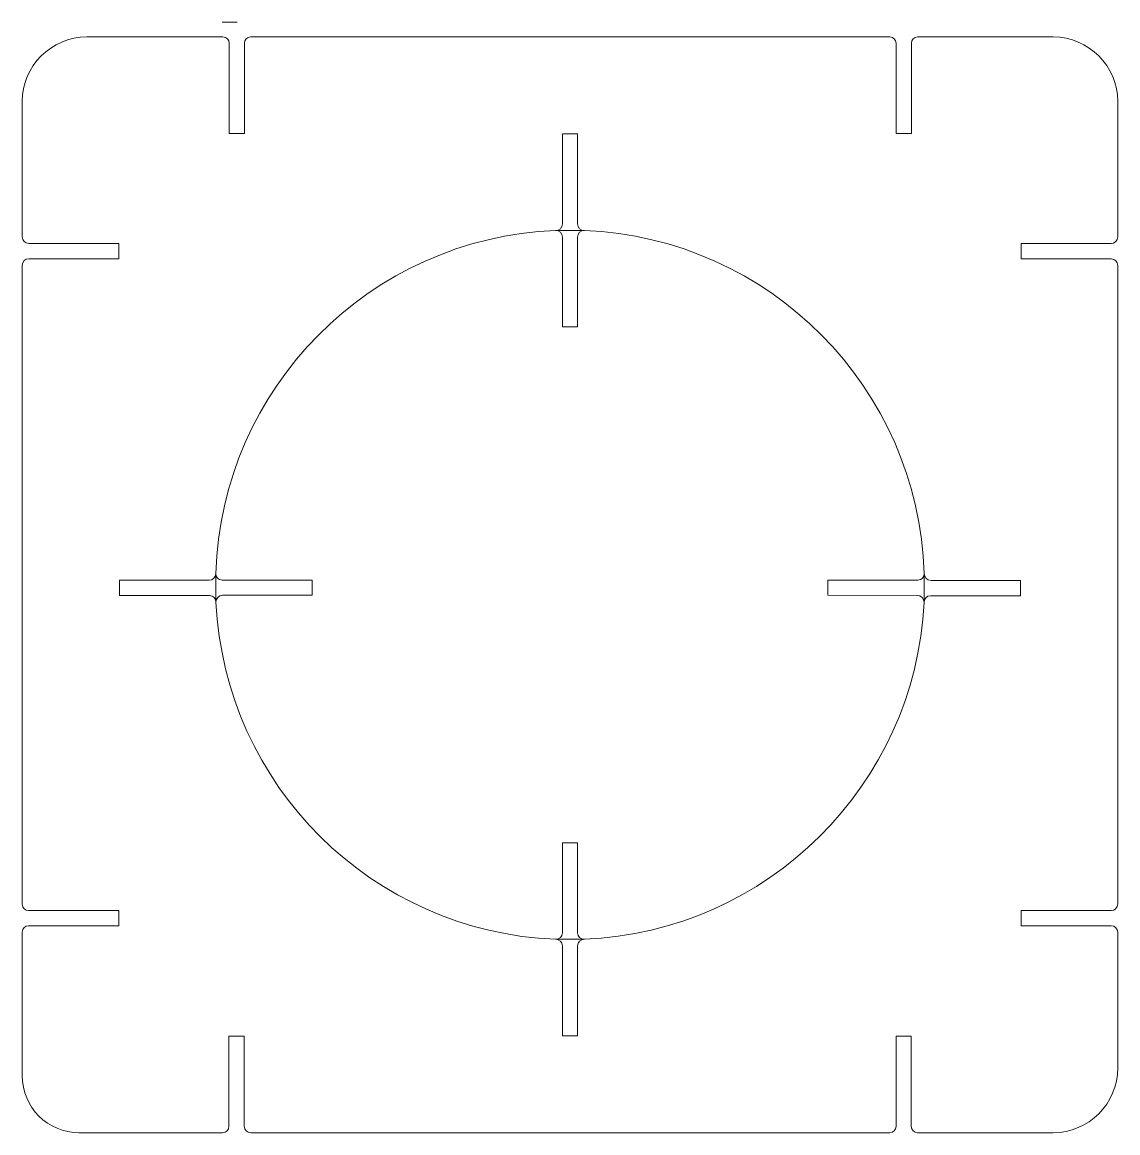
# Model space of a CAD drawing. Header units: inches. Extents: x -2.6 to 14.4, y -12.7 to 4.6.
import ezdxf

# ---------------------------------------------------------------- set-up
doc = ezdxf.new("R2010")
doc.units = ezdxf.units.IN
doc.header["$MEASUREMENT"] = 0
doc.layers.add('Layer 2', color=7, linetype='Continuous')

msp = doc.modelspace()

# ---------------------------------------------------------------- linework, layer by layer
at = {"layer": 'Layer 2', "color": 178, "lineweight": 5, "true_color": 0x010101}
msp.add_lwpolyline([(0.461, 4.578), (0.697, 4.578)], dxfattribs=at)
at = {"layer": 'Layer 2', "color": 240, "lineweight": 5, "true_color": 0xed1c24}
for points, knots in [([(12.86, 1.143), (13.145, 1.143), (13.985, 1.143), (14.255, 1.143), (14.313, 1.143), (14.36, 1.19), (14.36, 1.248), (14.36, 1.248), (14.36, 3.347), (14.36, 3.347), (14.36, 3.898), (13.91, 4.349), (13.358, 4.349), (13.358, 4.349), (11.253, 4.349), (11.253, 4.349), (11.2, 4.349), (11.157, 4.306), (11.157, 4.253), (11.157, 4.253), (11.157, 2.849), (11.157, 2.849), (11.157, 2.849), (10.921, 2.849), (10.921, 2.849), (10.921, 2.849), (10.921, 4.253), (10.921, 4.253), (10.921, 4.306), (10.878, 4.349), (10.825, 4.349), (10.825, 4.349), (0.904, 4.349), (0.904, 4.349), (0.851, 4.349), (0.808, 4.305), (0.808, 4.252), (0.808, 4.252), (0.808, 2.849), (0.808, 2.849), (0.808, 2.849), (0.572, 2.849), (0.572, 2.849), (0.572, 2.849), (0.572, 4.252), (0.572, 4.252), (0.572, 4.305), (0.528, 4.349), (0.475, 4.349), (0.475, 4.349), (-1.638, 4.349), (-1.638, 4.349), (-2.189, 4.349), (-2.64, 3.898), (-2.64, 3.347), (-2.64, 3.347), (-2.64, 1.246), (-2.64, 1.246), (-2.64, 1.191), (-2.594, 1.145), (-2.539, 1.145), (-2.539, 1.145), (-1.14, 1.145), (-1.14, 1.145), (-1.14, 1.145), (-1.14, 0.909), (-1.14, 0.909), (-1.14, 0.909), (-2.539, 0.909), (-2.539, 0.909), (-2.594, 0.909), (-2.64, 0.864), (-2.64, 0.808), (-2.64, 0.808), (-2.64, -9.106), (-2.64, -9.106), (-2.64, -9.16), (-2.596, -9.204), (-2.542, -9.204), (-2.542, -9.204), (-1.14, -9.204), (-1.14, -9.204), (-1.14, -9.204), (-1.14, -9.44), (-1.14, -9.44), (-1.14, -9.44), (-2.542, -9.44), (-2.542, -9.44), (-2.596, -9.44), (-2.64, -9.484), (-2.64, -9.538), (-2.64, -9.538), (-2.64, -11.768), (-2.64, -11.768), (-2.64, -12.254), (-2.242, -12.651), (-1.756, -12.651), (-1.756, -12.651), (0.469, -12.651), (0.469, -12.651), (0.524, -12.651), (0.569, -12.607), (0.569, -12.551), (0.569, -12.551), (0.569, -11.151), (0.569, -11.151), (0.569, -11.151), (0.805, -11.151), (0.805, -11.151), (0.805, -11.151), (0.805, -12.549), (0.805, -12.549), (0.805, -12.606), (0.851, -12.651), (0.908, -12.651), (0.908, -12.651), (10.821, -12.651), (10.821, -12.651), (10.875, -12.651), (10.919, -12.608), (10.919, -12.554), (10.919, -12.554), (10.919, -11.151), (10.919, -11.151), (10.919, -11.151), (11.155, -11.151), (11.155, -11.151), (11.155, -11.151), (11.155, -12.554), (11.155, -12.554), (11.155, -12.608), (11.199, -12.651), (11.252, -12.651), (11.252, -12.651), (13.356, -12.651), (13.356, -12.651), (13.908, -12.651), (14.36, -12.2), (14.36, -11.647), (14.36, -11.647), (14.36, -9.972), (14.36, -9.541), (14.36, -9.485), (14.315, -9.44), (14.26, -9.44), (14.26, -9.44), (12.86, -9.44), (12.86, -9.44), (12.86, -9.44), (12.86, -9.204), (12.86, -9.204), (12.86, -9.204), (14.257, -9.204), (14.257, -9.204), (14.314, -9.204), (14.36, -9.158), (14.36, -9.101), (14.36, -9.101), (14.36, 0.804), (14.36, 0.804), (14.36, 0.861), (14.314, 0.907), (14.258, 0.907), (14.258, 0.907), (12.86, 0.907), (12.86, 0.907), (12.86, 0.907), (12.86, 1.143), (12.86, 1.143)], [0, 0, 0, 0, 1, 1, 1, 2, 2, 2, 3, 3, 3, 4, 4, 4, 5, 5, 5, 6, 6, 6, 7, 7, 7, 8, 8, 8, 9, 9, 9, 10, 10, 10, 11, 11, 11, 12, 12, 12, 13, 13, 13, 14, 14, 14, 15, 15, 15, 16, 16, 16, 17, 17, 17, 18, 18, 18, 19, 19, 19, 20, 20, 20, 21, 21, 21, 22, 22, 22, 23, 23, 23, 24, 24, 24, 25, 25, 25, 26, 26, 26, 27, 27, 27, 28, 28, 28, 29, 29, 29, 30, 30, 30, 31, 31, 31, 32, 32, 32, 33, 33, 33, 34, 34, 34, 35, 35, 35, 36, 36, 36, 37, 37, 37, 38, 38, 38, 39, 39, 39, 40, 40, 40, 41, 41, 41, 42, 42, 42, 43, 43, 43, 44, 44, 44, 45, 45, 45, 46, 46, 46, 47, 47, 47, 48, 48, 48, 49, 49, 49, 50, 50, 50, 51, 51, 51, 52, 52, 52, 53, 53, 53, 54, 54, 54, 55, 55, 55, 56, 56, 56, 56]), ([(6.084, 1.347), (6.026, 1.344), (5.978, 1.391), (5.978, 1.448), (5.978, 1.448), (5.978, 2.844), (5.978, 2.844), (5.978, 2.844), (5.742, 2.844), (5.742, 2.844), (5.742, 2.844), (5.742, 1.448), (5.742, 1.448), (5.742, 1.391), (5.694, 1.344), (5.637, 1.347), (5.637, 1.347), (6.084, 1.347), (6.084, 1.347)], [0, 0, 0, 0, 1, 1, 1, 2, 2, 2, 3, 3, 3, 4, 4, 4, 5, 5, 5, 6, 6, 6, 6]), ([(5.637, 1.347), (5.694, 1.349), (5.742, 1.303), (5.742, 1.245), (5.742, 1.245), (5.742, -0.15), (5.742, -0.15), (5.742, -0.15), (5.978, -0.15), (5.978, -0.15), (5.978, -0.15), (5.978, 1.245), (5.978, 1.245), (5.978, 1.303), (6.026, 1.349), (6.084, 1.347)], [0, 0, 0, 0, 1, 1, 1, 2, 2, 2, 3, 3, 3, 4, 4, 4, 5, 5, 5, 5]), ([(0.367, -4.42), (0.369, -4.363), (0.323, -4.316), (0.266, -4.316), (0.266, -4.316), (-1.13, -4.316), (-1.13, -4.316), (-1.13, -4.316), (-1.13, -4.08), (-1.13, -4.08), (-1.13, -4.08), (0.262, -4.08), (0.262, -4.08), (0.32, -4.08), (0.366, -4.032), (0.363, -3.974), (0.363, -3.974), (0.367, -4.42), (0.367, -4.42)], [0, 0, 0, 0, 1, 1, 1, 2, 2, 2, 3, 3, 3, 4, 4, 4, 5, 5, 5, 6, 6, 6, 6]), ([(0.367, -4.42), (0.364, -4.362), (0.41, -4.313), (0.468, -4.313), (0.468, -4.313), (1.86, -4.313), (1.86, -4.313), (1.86, -4.313), (1.86, -4.077), (1.86, -4.077), (1.86, -4.077), (0.463, -4.077), (0.463, -4.077), (0.407, -4.077), (0.361, -4.03), (0.363, -3.974)], [0, 0, 0, 0, 1, 1, 1, 2, 2, 2, 3, 3, 3, 4, 4, 4, 5, 5, 5, 5]), ([(11.358, -3.974), (11.359, -4.03), (11.314, -4.077), (11.257, -4.077), (11.257, -4.077), (9.862, -4.077), (9.862, -4.077), (9.862, -4.077), (9.862, -4.313), (9.862, -4.313), (9.862, -4.313), (11.249, -4.314), (11.249, -4.314), (11.309, -4.314), (11.357, -4.364), (11.354, -4.424)], [0, 0, 0, 0, 1, 1, 1, 2, 2, 2, 3, 3, 3, 4, 4, 4, 5, 5, 5, 5]), ([(11.354, -4.424), (11.352, -4.367), (11.397, -4.32), (11.454, -4.32), (11.454, -4.32), (12.85, -4.32), (12.85, -4.32), (12.85, -4.32), (12.85, -4.084), (12.85, -4.084), (12.85, -4.084), (11.462, -4.083), (11.462, -4.083), (11.402, -4.083), (11.355, -4.033), (11.358, -3.974), (11.358, -3.974), (11.354, -4.424), (11.354, -4.424)], [0, 0, 0, 0, 1, 1, 1, 2, 2, 2, 3, 3, 3, 4, 4, 4, 5, 5, 5, 6, 6, 6, 6]), ([(6.084, -9.65), (6.026, -9.652), (5.978, -9.606), (5.978, -9.549), (5.978, -9.549), (5.978, -8.153), (5.978, -8.153), (5.978, -8.153), (5.742, -8.153), (5.742, -8.153), (5.742, -8.153), (5.742, -9.549), (5.742, -9.549), (5.742, -9.606), (5.694, -9.652), (5.637, -9.65)], [0, 0, 0, 0, 1, 1, 1, 2, 2, 2, 3, 3, 3, 4, 4, 4, 5, 5, 5, 5]), ([(6.084, -9.65), (6.026, -9.648), (5.978, -9.694), (5.978, -9.752), (5.978, -9.752), (5.978, -11.147), (5.978, -11.147), (5.978, -11.147), (5.742, -11.147), (5.742, -11.147), (5.742, -11.147), (5.742, -9.752), (5.742, -9.752), (5.742, -9.694), (5.694, -9.648), (5.637, -9.65), (5.637, -9.65), (6.084, -9.65), (6.084, -9.65)], [0, 0, 0, 0, 1, 1, 1, 2, 2, 2, 3, 3, 3, 4, 4, 4, 5, 5, 5, 6, 6, 6, 6])]:
    msp.add_open_spline(points, degree=3, knots=knots, dxfattribs=at)
for points in [[(0.363, -3.974), (0.455, -1.093), (2.762, 1.232), (5.637, 1.347)], [(6.084, 1.347), (8.958, 1.232), (11.265, -1.094), (11.358, -3.974)], [(5.637, -9.65), (2.792, -9.536), (0.503, -7.259), (0.367, -4.42)], [(11.354, -4.424), (11.216, -7.257), (8.923, -9.531), (6.084, -9.65)]]:
    msp.add_open_spline(points, degree=3, dxfattribs=at)

doc.saveas('drawing.dxf')
